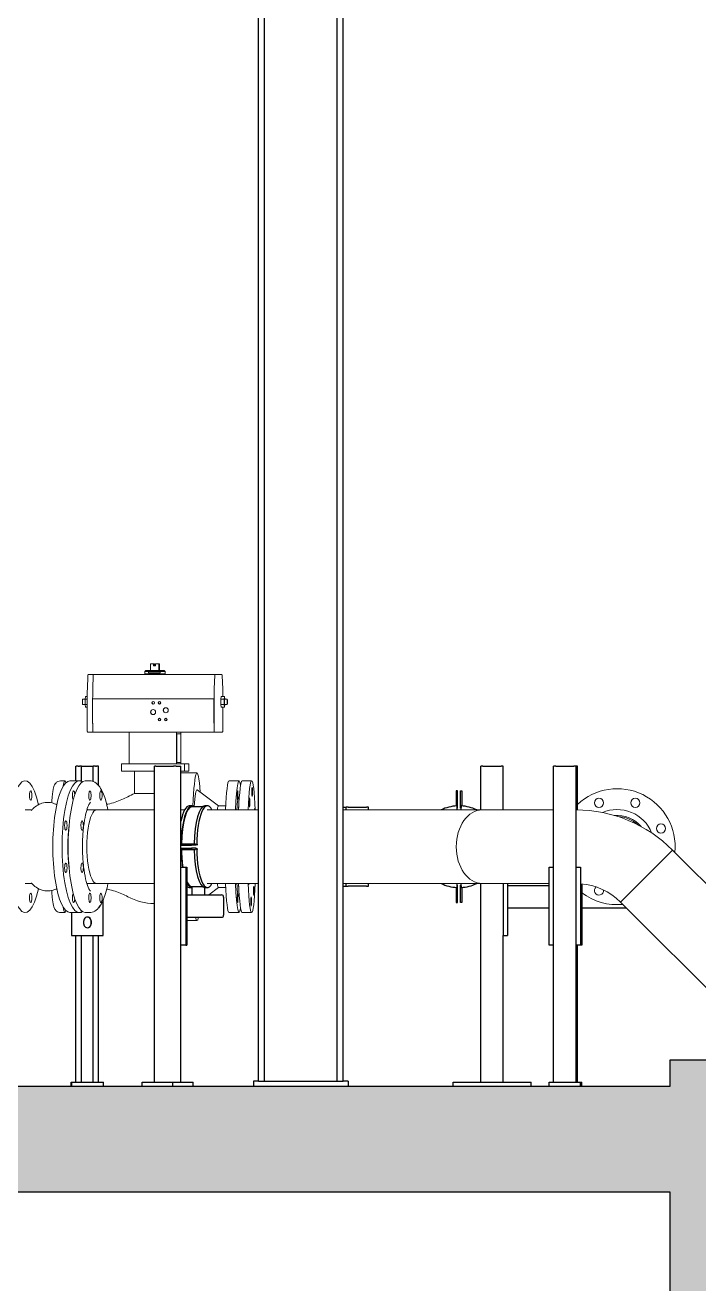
# Model space of a CAD drawing. Header units: millimetres. Extents: x 0 to 157650, y 0 to 89100.
# Drawn here: x 106062 to 109895, y 8007 to 15171 of the extents above; entities that cross this region are included whole.
import ezdxf

# ---------------------------------------------------------------- set-up
doc = ezdxf.new("R2010")
doc.units = ezdxf.units.MM
doc.header["$LTSCALE"] = 150
doc.layers.add('Hatch', color=7, linetype='Continuous', lineweight=18)
doc.layers.add('Visible', color=7, linetype='Continuous', lineweight=25)
doc.layers.add('P_Biomass (BM)', color=150, linetype='Continuous', lineweight=18, true_color=0x007fff)

msp = doc.modelspace()

# ---------------------------------------------------------------- hatches: boundary and pattern name
at = {"layer": 'Hatch'}
h = msp.add_hatch(dxfattribs=at)
h.set_pattern_fill('AR-CONC', color=256, scale=80.749152, angle=45, style=0)
h.set_pattern_definition([(95, (0, 0), (445.3736, 373.7128), [60.562, -666.1805]), (40, (0, 0), (-508.7133, 350.264), [48.4495, -532.9444]), (145.45144, (37.1, 31.14), (-63.3398, 723.977), [51.4697, -566.1663]), (91.1842, (-114.2, 114.2), (703.885, 514.8677), [90.843, -999.271]), (141.6356, (-55.5, 157.1), (-22.529, 1089.881), [77.2045, -849.25]), (36.1842, (-114.2, 114.2), (-22.529, 1089.881), [72.674, -799.4166]), (66, (-28.55, 142.75), (570.712, 110.9352), [60.562, -666.1805]), (11, (-28.55, 142.75), (-275.1193, 552.977), [48.4495, -532.9444]), (116.45144, (19, 152), (295.5927, 663.9122), [51.4697, -566.1663]), (82.5, (0, 0), (-183.13357, 197.0197), [0, -526.4845, 0, -541.0193, 0, -534.9631]), (52.5, (0, 0), (-74.9941, 375.41044), [0, -308.4618, 0, -514.3721, 0, -203.8916]), (12.5, (-127.33, -127.33), (317.68184, 291.92495), [0, -201.8729, 0, -629.8434, 0, -835.7537]), (2.5, (-184.43, -184.43), (275.831, 390.1474), [0, -262.4347, 0, -418.2806, 0, -593.5063])])
h.paths.add_polyline_path([(115730.4, 9130), (115730.4, 9280), (115430.4, 9280), (115430.4, 5830), (110030.4, 5830), (110030.4, 9280), (109730.4, 9280), (109730.4, 9130), (100487.7, 9130), (100487.7, 8830), (100487.7, 8530), (109730.4, 8530), (109730.4, 5530), (115730.4, 5530), (115730.4, 8530), (124973, 8530), (124973, 8830), (124973, 9130)])

# ---------------------------------------------------------------- linework, layer by layer
at = {"layer": 'P_Biomass (BM)'}
for p, q in [((106792.1, 11536), (106774.7, 11536)), ((106774.7, 11536), (106774.7, 11498.5)), ((106792.1, 11536), (106794.1, 11536)), ((106792.1, 11524), (106792.1, 11536)), ((106794.1, 11524), (106794.1, 11536)), ((106794.1, 11536), (106795, 11536)), ((106795, 11536), (106795, 11524)), ((106795, 11536), (106797, 11536)), ((106797, 11536), (106797, 11524)), ((106804.1, 11536), (106804.1, 11524)), ((106822.6, 11536), (106804.1, 11536)), ((106822.6, 11498.5), (106822.6, 11536)), ((106822.6, 11536), (106826.4, 11536)), ((106826.4, 11536), (106826.4, 11498.5)), ((106415.5, 11391.5), (106418.1, 11468.6)), ((106450, 11476), (106424.3, 11476)), ((106446.9, 11394), (106449.5, 11471.1)), ((106446.9, 11394), (106449.5, 11471.1)), ((107140.9, 11476), (106450, 11476)), ((106748.8, 11498.5), (106742.8, 11492.5)), ((106742.8, 11479), (106742.8, 11492.5)), ((106764.2, 11492.5), (106742.8, 11492.5)), ((106858.3, 11479), (106742.8, 11479)), ((106748.8, 11498.5), (106769.9, 11498.5)), ((106764.2, 11492.5), (106769.5, 11492.5)), ((106764.2, 11485), (106764.2, 11492.5)), ((106769.5, 11485), (106764.2, 11485)), ((106775.1, 11492.5), (106769.5, 11492.5)), ((106775.1, 11485), (106769.5, 11485)), ((106775.5, 11498.5), (106769.9, 11498.5)), ((106775.1, 11492.5), (106812.9, 11492.5)), ((106812.9, 11485), (106775.1, 11485)), ((106813.3, 11498.5), (106775.5, 11498.5)), ((106792.1, 11524), (106804.1, 11524)), ((106819.2, 11492.5), (106812.9, 11492.5)), ((106819.2, 11485), (106812.9, 11485)), ((106825.4, 11498.5), (106813.3, 11498.5)), ((106819.2, 11492.5), (106830.6, 11492.5)), ((106830.6, 11485), (106819.2, 11485)), ((106825.4, 11498.5), (106852.3, 11498.5)), ((106858.3, 11492.5), (106830.6, 11492.5)), ((106830.6, 11492.5), (106830.6, 11485)), ((106852.3, 11498.5), (106858.3, 11492.5)), ((106858.3, 11479), (106858.3, 11492.5)), ((107140.4, 11471.1), (107137.7, 11394)), ((107140.4, 11471.1), (107137.7, 11394)), ((107140.9, 11476), (107166.6, 11476)), ((107176.8, 11476), (107166.6, 11476)), ((107185.6, 11391.5), (107183, 11468.6)), ((106388.9, 11334.4), (106403.1, 11334.4)), ((106404.8, 11349.6), (106403.1, 11334.5)), ((106414.2, 11334.5), (106403.1, 11334.5)), ((106403.1, 11334.5), (106403.1, 11304.3)), ((106414.4, 11349.6), (106404.8, 11349.6)), ((106444.2, 11329.5), (106444.2, 11205.5)), ((106445.6, 11336.9), (106444.5, 11335.5)), ((106445.6, 11336.9), (107136.5, 11336.9)), ((107135.1, 11329.5), (107135.1, 11205.5)), ((107136.5, 11336.9), (107135.4, 11335.5)), ((107176, 11334.5), (107177.7, 11349.6)), ((107176, 11304.3), (107176, 11334.5)), ((107176, 11334.5), (107194.5, 11334.5)), ((107177.7, 11349.6), (107196.3, 11349.6)), ((107196.3, 11349.6), (107194.5, 11334.5)), ((107194.5, 11334.5), (107194.5, 11304.3)), ((107198, 11334.5), (107196.3, 11349.6)), ((107196.3, 11334.4), (107212.1, 11334.4)), ((107198, 11334.4), (107198, 11334.5)), ((106388.9, 11304.4), (106403.1, 11304.4)), ((106414, 11304.3), (106403.1, 11304.3)), ((106403.1, 11304.3), (106404.8, 11289.3)), ((106414.1, 11289.3), (106404.8, 11289.3)), ((106414.9, 11154.7), (106414.1, 11284.1)), ((107136.3, 11283.6), (107137.1, 11154.2)), ((107177.7, 11289.3), (107176, 11304.3)), ((107176, 11304.3), (107194.5, 11304.3)), ((107177.7, 11289.3), (107196.3, 11289.3)), ((107186.2, 11154.7), (107187, 11284.1)), ((107194.5, 11304.3), (107196.3, 11289.3)), ((107196.3, 11304.4), (107212.1, 11304.4)), ((107196.3, 11289.3), (107198, 11304.3)), ((107198, 11304.3), (107198, 11304.4)), ((106444.5, 11199.5), (106445.6, 11198.1)), ((106446.2, 11154.2), (106446, 11192.7)), ((106446.2, 11154.2), (106446, 11192.7)), ((107135.4, 11199.5), (107136.5, 11198.1)), ((107136.9, 11192.7), (107137.1, 11154.2)), ((106446.8, 11146), (106421.1, 11146)), ((106446.8, 11146), (106653.9, 11146)), ((106653.9, 11146), (106653.9, 10966)), ((106923.3, 11146), (106653.9, 11146)), ((106927, 11146), (106923.3, 11146)), ((106923.3, 11146), (106923.3, 10966)), ((106923.9, 10975), (106923.9, 11137)), ((106923.9, 11137), (106946.6, 11137)), ((106927, 11146), (107137.7, 11146)), ((106946.6, 11137), (106946.6, 10975)), ((106947.2, 11146), (106947.2, 10966)), ((107137.7, 11146), (107163.4, 11146)), ((107163.4, 11146), (107180, 11146)), ((106968.2, 10966), (106609, 10966)), ((106609, 10966), (106609, 10925.5)), ((106923.3, 10966), (106653.9, 10966)), ((106946.6, 10975), (106923.9, 10975)), ((106968.2, 10966), (106992.1, 10966)), ((106968.2, 10925.5), (106968.2, 10966)), ((106992.1, 10966), (106992.1, 10925.5)), ((106609, 10925.5), (106797.2, 10925.5)), ((106683.5, 10925.5), (106683.5, 10797.2)), ((106948.1, 10925.5), (106968.2, 10925.5)), ((107039.3, 10915), (106948.1, 10915)), ((106968.2, 10925.5), (106992.1, 10925.5)), ((106287.9, 10870), (106264, 10870)), ((106316.6, 10870), (106368.8, 10870)), ((106380.7, 10870), (106368.8, 10870)), ((106403.5, 10870), (106426.7, 10870)), ((107162.4, 10727.5), (107040.3, 10818.6)), ((107278.7, 10870), (107221.9, 10870)), ((107296.7, 10870), (107350.6, 10870)), ((106683.5, 10797.2), (106792.8, 10797.2)), ((107280.5, 10778.4), (107279.5, 10779)), ((106100, 10704.6), (106061.7, 10704.6)), ((106412.9, 10704.6), (106467.3, 10704.6)), ((106797.2, 10704.6), (106412.9, 10704.6)), ((106969.1, 10704.6), (106948.1, 10704.6)), ((107390.4, 10704.6), (107098.1, 10704.6)), ((107202.4, 10727.5), (107162, 10727.5)), ((108663, 10704.6), (107870.4, 10704.6)), ((109067.1, 10704.6), (108663, 10704.6)), ((109067.1, 10704.6), (109067.1, 10378.8)), ((109067.1, 10704.6), (109067.1, 10378.8)), ((109069.1, 10704.6), (109067.1, 10704.6)), ((109745.9, 10475.8), (109449.6, 10179.5)), ((109745.9, 10475.8), (109449.6, 10179.5)), ((110458.9, 9762.8), (109745.9, 10475.8)), ((106100, 10285.5), (106061.7, 10285.5)), ((106412.9, 10285.5), (106467.3, 10285.5)), ((106797.2, 10285.5), (106412.9, 10285.5)), ((107390.4, 10285.5), (107098.1, 10285.5)), ((107162.4, 10262.5), (107106.1, 10220.5)), ((107202.4, 10262.5), (107162, 10262.5)), ((108663, 10285.5), (107870.4, 10285.5)), ((108663, 10285.5), (109042.9, 10285.5)), ((107280.5, 10211.6), (107279.5, 10211)), ((110458.9, 9170.1), (109449.6, 10179.5)), ((106287.9, 10120), (106264, 10120)), ((106316.6, 10120), (106368.8, 10120)), ((106380.7, 10120), (106368.8, 10120)), ((106403.5, 10120), (106426.7, 10120)), ((107278.7, 10120), (107221.9, 10120)), ((107296.7, 10120), (107350.6, 10120)), ((107039.3, 10075), (106982.3, 10075))]:
    msp.add_line(p, q, dxfattribs=at)
for centre in [(109327, 10744.5), (109533.7, 10744.5), (109679.8, 10598.3)]:
    msp.add_circle(centre, 26.2, dxfattribs=at)
for centre, radius, start, end in [((109430.4, 10495), 330, 354.41998, 133.27686), ((106800.5, 10495), 324, 111.16845, 118.53273), ((109193.6, 9923.5), 781.1, 45, 89.77993), ((109430.4, 10495), 211.5, 21.7718, 113.2282), ((109430.4, 10495), 178.5, 39.8002, 95.1998), ((109430.4, 10495), 171.5, 46.47658, 88.52342), ((109430.4, 10495), 171.4, 46.47658, 88.52342), ((109430.4, 10495), 171.4, 46.47658, 88.52342), ((109193.6, 9923.5), 362, 45, 85.36474), ((109327, 10245.6), 26.2, 128.73838, 6.26162), ((106800.5, 10495), 324, 241.46727, 269.41205), ((109430.4, 10495), 330, 232.70068, 275.58002)]:
    msp.add_arc(centre, radius, start, end, dxfattribs=at)
for centre, major_axis, ratio, start_param, end_param in [((106450, 11467), (0, 9), 0.066142, 0, 1.095421), ((106450, 11467), (0, 9), 0.066142, 0, 1.095421), ((107140.9, 11467), (0, 9), 0.066142, 0, 1.095421), ((107140.9, 11467), (0, 9), 0.066142, 0, 1.095421), ((106458.7, 11302), (0, 201), 0.066142, 1.095421, 1.396578), ((106458.7, 11302), (0, 201), 0.066142, 1.095421, 1.396578), ((107149.6, 11302), (0, -201), 0.066142, 4.237013, 4.804108), ((107149.6, 11302), (0, -201), 0.066142, 4.237013, 4.538171), ((106388.9, 11319.4), (0, 15), 0.066142, 0, 3.141593), ((106444.6, 11329.5), (0, 6), 0.066142, 0.087266, 1.570796), ((106791.2, 11314.3), (0, -7.5), 0.99781, 3.247853, 6.176925), ((106827.1, 11314.3), (0, -7.5), 0.99781, 3.247853, 6.176925), ((107135.5, 11329.5), (0, 6), 0.066142, 0.087266, 1.570796), ((107196.3, 11319.4), (0, -15), 0.066142, 3.141593, 6.283185), ((106791.2, 11261.2), (0, -14.6), 0.99781, 3.196133, 6.228645), ((106863.1, 11271.4), (0, -14.6), 0.99781, 3.196133, 6.228645), ((106444.6, 11205.5), (0, -6), 0.066142, 4.712389, 6.195919), ((106445.6, 11192.1), (0, 6), 0.066142, 4.804108, 6.195919), ((106827.1, 11218.3), (0, -7.5), 0.99781, 3.247853, 6.176925), ((106863.1, 11218.3), (0, -7.5), 0.99781, 3.247853, 6.176925), ((107135.5, 11205.5), (0, -6), 0.066142, 4.712389, 6.195919), ((107136.5, 11192.1), (0, 6), 0.066142, 4.804108, 6.195919), ((106446.8, 11155), (0, -9), 0.066142, 4.804108, 6.283185), ((106446.8, 11155), (0, -9), 0.066142, 4.804108, 6.283185), ((107137.7, 11155), (0, -9), 0.066142, 4.804108, 6.283185), ((107137.7, 11155), (0, -9), 0.066142, 4.804108, 6.283185), ((106061.7, 10495), (0, 375), 0.259829, 5.403772, 10.304192), ((106368.8, 10495), (0, 375), 0.259829, 6.103834, 9.60413), ((107039.3, 10495), (0, 420), 0.066142, 5.544141, 7.27102), ((107278.7, 10495), (0, 375), 0.066142, 5.91271, 7.261044), ((106316.6, 10495), (0, 375), 0.259829, 0, 3.141593), ((106287.9, 10495), (0, 375), 0.066142, 6.046145, 6.68948), ((106403.5, 10495), (0, 375), 0.259829, 0, 3.141593), ((106380.7, 10495), (0, 375), 0.066142, 6.117964, 6.381067), ((107039.3, 10495), (0, 324), 0.066142, 6.233854, 7.07988), ((107221.9, 10495), (0, 375), 0.066142, 0, 0.977858), ((107296.7, 10495), (0, 375), 0.066142, 0, 0.977858), ((107350.6, 10495), (0, 375), 0.066142, 5.305327, 7.261044), ((106337.4, 10786), (0, -27), 0.259829, 1.817204, 5.902453), ((106430.1, 10786), (0, 26.2), 0.259829, 0.826323, 6.24226), ((106492.8, 10786), (0, -26.2), 0.259829, 3.182518, 8.598455), ((107278.7, 10495), (0, 284.2), 0.066142, 6.244905, 7.024853), ((106467.3, 10495), (0, 209.6), 0.259829, 0, 3.141593), ((106403.5, 10495), (0, 217.5), 0.259829, 6.011978, 6.094116), ((107162, 10495), (0, 232.5), 0.066142, 0, 0.448058), ((107287.7, 10495), (0, 279), 0.066142, 0.625368, 0.721107), ((107367.2, 10684.5), (0, 27), 0.066142, 5.549974, 7.016397), ((108663, 10495), (0, -209.6), 0.707107, 3.141593, 6.283185), ((108663, 10495), (0, -209.6), 0.707107, 3.141593, 6.283185), ((106377.5, 10495), (0, -282), 0.259829, 4.265291, 5.159487), ((106385.9, 10615.6), (0, 26.2), 0.259829, 1.611721, 7.027658), ((106368.8, 10495), (0, -249), 0.259829, 4.537835, 4.886943), ((106385.9, 10374.5), (0, 26.2), 0.259829, 2.39712, 7.813057), ((106403.5, 10495), (0, -217.5), 0.259829, 0.18907, 0.271207), ((107162, 10495), (0, -232.5), 0.066142, 5.835128, 6.283185), ((107221.9, 10495), (0, -375), 0.066142, 5.305327, 6.283185), ((107278.7, 10495), (0, -375), 0.066142, 5.305327, 6.653661), ((107278.7, 10495), (0, -284.2), 0.066142, 5.541517, 6.321466), ((107287.7, 10495), (0, 279), 0.066142, 2.420486, 2.516225), ((107296.7, 10495), (0, -375), 0.066142, 5.305327, 6.283185), ((107350.6, 10495), (0, -375), 0.066142, 5.305327, 7.261044), ((107333.9, 10305.5), (0, -27), 0.066142, 5.549974, 7.016397), ((106337.4, 10204), (0, -27), 0.259829, 3.522325, 7.607574), ((106430.1, 10204), (0, 26.2), 0.259829, 3.182518, 8.598455), ((106492.8, 10204), (0, -26.2), 0.259829, 0.826323, 6.24226), ((106287.9, 10495), (0, -375), 0.066142, 5.87689, 6.520225), ((106380.7, 10495), (0, -375), 0.066142, 6.185303, 6.448407), ((107039.3, 10495), (0, -420), 0.066142, 5.989359, 6.577011)]:
    msp.add_ellipse(centre, major_axis=major_axis, ratio=ratio, start_param=start_param, end_param=end_param, dxfattribs=at)
for centre, major_axis, ratio in [((106789.6, 11314.3), (0, 7.5), 0.99781), ((106825.5, 11314.3), (0, 7.5), 0.99781), ((107212.1, 11319.4), (0, 15), 0.066142), ((106789.6, 11261.2), (0, 14.6), 0.99781), ((106861.5, 11271.4), (0, 14.6), 0.99781), ((106825.5, 11218.3), (0, 7.5), 0.99781), ((106861.5, 11218.3), (0, 7.5), 0.99781), ((107353.5, 10806.9), (0, -27), 0.066142), ((106093, 10786), (0, -27), 0.259829), ((107270.8, 10786), (0, -27), 0.066142), ((107338.1, 10746.7), (0, -27), 0.066142), ((106293.2, 10615.6), (0, 27), 0.259829), ((106293.2, 10374.5), (0, 27), 0.259829), ((107363.1, 10243.4), (0, 27), 0.066142), ((106093, 10204), (0, 27), 0.259829), ((107270.8, 10204), (0, 27), 0.066142), ((107347.7, 10183.1), (0, 27), 0.066142)]:
    msp.add_ellipse(centre, major_axis=major_axis, ratio=ratio, dxfattribs=at)
for points, knots in [([(106418.1, 11468.6), (106418.1, 11468.8), (106418.1, 11469), (106418.1, 11469.5), (106418.1, 11469.7), (106418.2, 11470.1), (106418.2, 11470.3), (106418.3, 11470.8), (106418.3, 11471.1), (106418.6, 11472), (106418.6, 11472.4), (106419.6, 11473.8), (106419.8, 11474.1), (106420.4, 11474.6), (106420.7, 11474.9), (106421.6, 11475.4), (106422.3, 11475.8), (106423.5, 11476), (106423.9, 11476), (106424.3, 11476)], [3.616968, 3.616968, 3.616968, 3.616968, 3.836052, 3.836052, 4.055137, 4.055137, 4.274221, 4.274221, 4.493305, 4.493305, 4.621917, 4.621917, 4.651416, 4.651416, 4.670862, 4.670862, 4.700313, 4.700313, 4.712389, 4.712389, 4.712389, 4.712389]), ([(107183, 11468.6), (107183, 11468.8), (107183, 11469), (107183, 11469.5), (107182.9, 11469.7), (107182.9, 11470.1), (107182.9, 11470.3), (107182.8, 11470.8), (107182.8, 11471.1), (107182.5, 11472), (107182.5, 11472.4), (107181.5, 11473.8), (107181.3, 11474.1), (107180.7, 11474.6), (107180.4, 11474.9), (107179.5, 11475.4), (107178.8, 11475.8), (107177.6, 11476), (107177.2, 11476), (107176.8, 11476)], [0.475376, 0.475376, 0.475376, 0.475376, 0.69446, 0.69446, 0.913544, 0.913544, 1.132628, 1.132628, 1.351712, 1.351712, 1.480324, 1.480324, 1.509824, 1.509824, 1.529269, 1.529269, 1.558721, 1.558721, 1.570796, 1.570796, 1.570796, 1.570796]), ([(106414.1, 11284.1), (106414, 11291.5), (106414, 11298.9), (106414, 11313.6), (106414.1, 11321), (106414.2, 11335.7), (106414.3, 11342.9), (106414.5, 11357.2), (106414.7, 11364.3), (106415, 11378.1), (106415.2, 11384.9), (106415.5, 11391.5)], [3.0498737, 3.0498737, 3.0498737, 3.0498737, 3.1632926, 3.1632926, 3.2767115, 3.2767115, 3.3901304, 3.3901304, 3.5035493, 3.5035493, 3.6169682, 3.6169682, 3.6169682, 3.6169682]), ([(107186.7, 11349.6), (107186.7, 11349.7), (107186.7, 11349.9), (107186.5, 11357.2), (107186.4, 11364.3), (107186, 11378.1), (107185.8, 11384.9), (107185.6, 11391.5)], [6.5289237, 6.5289237, 6.5289237, 6.5289237, 6.5317231, 6.5317231, 6.645142, 6.645142, 6.7585609, 6.7585609, 6.7585609, 6.7585609]), ([(106421.1, 11146), (106420.4, 11146), (106419.8, 11146.1), (106418.6, 11146.5), (106418.1, 11146.8), (106417.2, 11147.4), (106416.8, 11147.8), (106416.1, 11148.5), (106415.9, 11148.9), (106415.5, 11149.7), (106415.4, 11150), (106415.2, 11150.6), (106415.1, 11150.9), (106415.1, 11151.4), (106415, 11151.6), (106415, 11152.1), (106415, 11152.3), (106414.9, 11152.9), (106414.9, 11153.2), (106414.9, 11153.8), (106414.9, 11154.2), (106414.9, 11154.6), (106414.9, 11154.6), (106414.9, 11154.7)], [1.570796, 1.570796, 1.570796, 1.570796, 1.591973, 1.591973, 1.615308, 1.615308, 1.645985, 1.645985, 1.693818, 1.693818, 1.778628, 1.778628, 1.903841, 1.903841, 2.103959, 2.103959, 2.399775, 2.399775, 2.69559, 2.69559, 2.991406, 2.991406, 3.049874, 3.049874, 3.049874, 3.049874]), ([(107180, 11146), (107180.7, 11146), (107181.3, 11146.1), (107182.5, 11146.5), (107183, 11146.8), (107183.9, 11147.4), (107184.3, 11147.8), (107185, 11148.5), (107185.2, 11148.9), (107185.6, 11149.7), (107185.7, 11150), (107185.9, 11150.6), (107185.9, 11150.9), (107186, 11151.4), (107186.1, 11151.6), (107186.1, 11152.1), (107186.1, 11152.3), (107186.2, 11152.9), (107186.2, 11153.2), (107186.2, 11153.8), (107186.2, 11154.2), (107186.2, 11154.6), (107186.2, 11154.6), (107186.2, 11154.7)], [4.712389, 4.712389, 4.712389, 4.712389, 4.733566, 4.733566, 4.756901, 4.756901, 4.787577, 4.787577, 4.83541, 4.83541, 4.92022, 4.92022, 5.045433, 5.045433, 5.245552, 5.245552, 5.541367, 5.541367, 5.837183, 5.837183, 6.132998, 6.132998, 6.191466, 6.191466, 6.191466, 6.191466]), ([(106212.7, 10744.5), (106213.6, 10756.9), (106214.5, 10768.2), (106217.7, 10801.1), (106219.9, 10818), (106224.6, 10836.8), (106225.8, 10841.4), (106230.4, 10850.2), (106232.1, 10853.3), (106238, 10860), (106241.9, 10863.6), (106252.3, 10868.4), (106257.4, 10869.8), (106263.1, 10870), (106263.5, 10870), (106264, 10870)], [3.172406, 3.172406, 3.172406, 3.172406, 3.3283394, 3.3283394, 3.6697027, 3.6697027, 3.7983468, 3.7983468, 3.8525282, 3.8525282, 3.8964651, 3.8964651, 3.9247611, 3.9247611, 3.9269908, 3.9269908, 3.9269908, 3.9269908]), ([(106532.7, 10704.6), (106529.3, 10722), (106525.4, 10738.5), (106513, 10782.8), (106503.5, 10807.2), (106484.2, 10838.1), (106476.4, 10847.9), (106455.6, 10863.9), (106441.7, 10870), (106426.7, 10870)], [5.3533105, 5.3533105, 5.3533105, 5.3533105, 5.5369443, 5.5369443, 5.8887677, 5.8887677, 6.0850342, 6.0850342, 6.2831853, 6.2831853, 6.2831853, 6.2831853]), ([(106241.6, 10734.1), (106233.6, 10738.2), (106224.4, 10741.8), (106202, 10747), (106188.3, 10747.8), (106162.8, 10744.6), (106151.1, 10740.9), (106129.5, 10730.8), (106120.3, 10724.2), (106107.7, 10713.2), (106103.4, 10708.6), (106099.7, 10704.2)], [4.5779427, 4.5779427, 4.5779427, 4.5779427, 4.6527848, 4.6527848, 4.7445379, 4.7445379, 4.8334087, 4.8334087, 4.9375038, 4.9375038, 5.0104098, 5.0104098, 5.0104098, 5.0104098]), ([(106434, 10748.9), (106434, 10748.9), (106432, 10747.2), (106426.5, 10738.9), (106422.6, 10731.5), (106414.1, 10709.8), (106409.6, 10694.5), (106401, 10657.1), (106397.2, 10634.4), (106391.3, 10584.2), (106389.3, 10556.6), (106387.5, 10499.8), (106387.8, 10470.7), (106390.6, 10414.3), (106393.1, 10387), (106400.1, 10337.7), (106404.5, 10315.6), (106414.2, 10279.7), (106419.5, 10265.4), (106428.5, 10247.4), (106432.4, 10242.6), (106433.9, 10241.2), (106434, 10241.1), (106434, 10241.1)], [6.476128, 6.476128, 6.476128, 6.476128, 6.65342, 6.65342, 6.870171, 6.870171, 7.13465, 7.13465, 7.428122, 7.428122, 7.733954, 7.733954, 8.043922, 8.043922, 8.353413, 8.353413, 8.657223, 8.657223, 8.944142, 8.944142, 9.18807, 9.18807, 9.231835, 9.231835, 9.231835, 9.231835]), ([(106425.1, 10803.8), (106425.1, 10803.9), (106425.2, 10803.9), (106425.7, 10806.1), (106426.2, 10807.9), (106427.5, 10810.5), (106428.2, 10811.4), (106429.4, 10812.2), (106429.9, 10812.3), (106430.4, 10812.3)], [-2.3553859, -2.3553859, -2.3553859, -2.3553859, -2.3490312, -2.3490312, -2.0439715, -2.0439715, -1.7543596, -1.7543596, -1.56067, -1.56067, -1.56067, -1.56067]), ([(106492.5, 10812.3), (106492.5, 10812.3), (106492.5, 10812.3), (106493.3, 10812.4), (106494, 10812), (106495.4, 10810.3), (106496.1, 10809.1), (106497.1, 10806.4), (106497.5, 10805.2), (106497.8, 10803.8)], [-2.3553852, -2.3553852, -2.3553852, -2.3553852, -2.3488819, -2.3488819, -2.0438878, -2.0438878, -1.7543331, -1.7543331, -1.56067, -1.56067, -1.56067, -1.56067]), ([(106645.8, 10779.7), (106635.2, 10773.9), (106624, 10768.4), (106600, 10757.9), (106587.2, 10753.1), (106560.5, 10744.3), (106546.4, 10740.5), (106529.9, 10736.9), (106527.8, 10736.5), (106525.8, 10736)], [4.67644309, 4.67644309, 4.67644309, 4.67644309, 4.68363227, 4.68363227, 4.69082145, 4.69082145, 4.69801062, 4.69801062, 4.69901663, 4.69901663, 4.69901663, 4.69901663]), ([(106096.7, 10701.9), (106097, 10702.1), (106097.3, 10702.3), (106098.5, 10703.1), (106099.1, 10703.7), (106099.6, 10704.1), (106099.7, 10704.2), (106099.7, 10704.3)], [4.8726464, 4.8726464, 4.8726464, 4.8726464, 4.8912015, 4.8912015, 4.9508057, 4.9508057, 4.9841992, 4.9841992, 4.9841992, 4.9841992]), ([(106379, 10614.5), (106379, 10614.6), (106379, 10614.6), (106379, 10617.6), (106379.1, 10620.5), (106379.5, 10625.9), (106379.8, 10628.4), (106380.5, 10632.2), (106380.9, 10633.6), (106381.2, 10634.9)], [-2.3553852, -2.3553852, -2.3553852, -2.3553852, -2.3488819, -2.3488819, -2.0438878, -2.0438878, -1.7543331, -1.7543331, -1.56067, -1.56067, -1.56067, -1.56067]), ([(106381.2, 10355.2), (106381, 10355.9), (106380.8, 10356.7), (106380, 10360.1), (106379.6, 10363.1), (106379.1, 10369.3), (106379, 10372.4), (106379, 10375.5)], [-3.6196991, -3.6196991, -3.6196991, -3.6196991, -3.4825914, -3.4825914, -3.0417403, -3.0417403, -2.6426685, -2.6426685, -2.6426685, -2.6426685]), ([(106099.7, 10285.8), (106099.7, 10285.8), (106099.6, 10285.9), (106099.1, 10286.4), (106098.5, 10286.9), (106097.3, 10287.7), (106097, 10287.9), (106096.7, 10288.2)], [1.2989861, 1.2989861, 1.2989861, 1.2989861, 1.3323796, 1.3323796, 1.3919838, 1.3919838, 1.4105389, 1.4105389, 1.4105389, 1.4105389]), ([(106099.7, 10285.8), (106105.8, 10278.6), (106113.4, 10271), (106134.3, 10256.4), (106147.9, 10249.6), (106176.3, 10243), (106190, 10242.3), (106215.5, 10245.4), (106227.2, 10249.1), (106238.7, 10254.5), (106240.1, 10255.2), (106241.6, 10255.9)], [1.2727755, 1.2727755, 1.2727755, 1.2727755, 1.3919838, 1.3919838, 1.5111922, 1.5111922, 1.6029452, 1.6029452, 1.691816, 1.691816, 1.7052427, 1.7052427, 1.7052427, 1.7052427]), ([(106264, 10120), (106259.3, 10120), (106254.7, 10120.9), (106246.6, 10124), (106243.2, 10126.1), (106237.3, 10130.7), (106235.2, 10133.1), (106231, 10138.6), (106229.6, 10141.3), (106225.6, 10149.6), (106224.4, 10154.2), (106220, 10172), (106217.9, 10187.5), (106214.7, 10219), (106213.7, 10231.7), (106212.7, 10245.5)], [0.7853982, 0.7853982, 0.7853982, 0.7853982, 0.8100475, 0.8100475, 0.8371656, 0.8371656, 0.8711202, 0.8711202, 0.922621, 0.922621, 1.0505591, 1.0505591, 1.3647184, 1.3647184, 1.539983, 1.539983, 1.539983, 1.539983]), ([(106426.7, 10120), (106437.7, 10120), (106448.5, 10123.3), (106469, 10135), (106477.8, 10144.1), (106499.6, 10174), (106510, 10198.7), (106524.1, 10246.1), (106528.7, 10265.1), (106532.7, 10285.5)], [3.1415927, 3.1415927, 3.1415927, 3.1415927, 3.287663, 3.287663, 3.4832005, 3.4832005, 3.8569851, 3.8569851, 4.0714675, 4.0714675, 4.0714675, 4.0714675]), ([(106525.8, 10254), (106527.8, 10253.6), (106529.9, 10253.1), (106546.4, 10249.5), (106560.5, 10245.7), (106587.2, 10237), (106600, 10232.1), (106624, 10221.7), (106635.2, 10216.1), (106645.8, 10210.4)], [1.58416868, 1.58416868, 1.58416868, 1.58416868, 1.58517468, 1.58517468, 1.59236386, 1.59236386, 1.59955304, 1.59955304, 1.60674222, 1.60674222, 1.60674222, 1.60674222]), ([(106430.4, 10177.8), (106430.4, 10177.8), (106430.4, 10177.8), (106429.6, 10177.7), (106428.8, 10178), (106427.4, 10179.7), (106426.7, 10181), (106425.8, 10183.6), (106425.5, 10184.9), (106425.1, 10186.2)], [-2.3553852, -2.3553852, -2.3553852, -2.3553852, -2.3488819, -2.3488819, -2.0438878, -2.0438878, -1.7543331, -1.7543331, -1.56067, -1.56067, -1.56067, -1.56067]), ([(106497.8, 10186.2), (106497.8, 10186.2), (106497.8, 10186.1), (106497.3, 10183.9), (106496.6, 10182.2), (106495.3, 10179.5), (106494.6, 10178.6), (106493.5, 10177.8), (106493, 10177.7), (106492.5, 10177.8)], [-2.3553859, -2.3553859, -2.3553859, -2.3553859, -2.3490312, -2.3490312, -2.0439715, -2.0439715, -1.7543596, -1.7543596, -1.56067, -1.56067, -1.56067, -1.56067])]:
    msp.add_open_spline(points, degree=3, knots=knots, dxfattribs=at)
for points in [[(106769.9, 11498.5), (106768, 11496.5), (106766.1, 11494.5), (106764.2, 11492.5)], [(106825.4, 11498.5), (106827.2, 11496.5), (106828.9, 11494.5), (106830.6, 11492.5)], [(107187, 11284.1), (107187, 11285.8), (107187, 11287.6), (107187, 11289.3)], [(106797.2, 10797.2), (106795.7, 10797.2), (106794.3, 10797.2), (106792.8, 10797.2)]]:
    msp.add_open_spline(points, degree=3, dxfattribs=at)
at = {"layer": 'Visible'}
for p, q in [((107390.4, 9160), (107390.4, 18394)), ((107423.4, 9160), (107423.4, 18394)), ((107837.4, 9160), (107837.4, 18394)), ((107870.4, 9160), (107870.4, 18394)), ((106350.7, 10954), (106350.7, 10954)), ((106350.7, 10954), (106351.7, 10954)), ((106350.7, 10870), (106350.7, 10954)), ((106363.8, 10954), (106351.7, 10954)), ((106363.8, 10954), (106370.1, 10954)), ((106382, 10954), (106370.1, 10954)), ((106382, 10954), (106448.8, 10954)), ((106382, 10869.5), (106382, 10954)), ((106448.8, 10954), (106448.9, 10954)), ((106448.8, 10865.8), (106448.8, 10954)), ((106461, 10954), (106448.9, 10954)), ((106461, 10954), (106467.3, 10954)), ((106479.2, 10954), (106467.3, 10954)), ((106479.2, 10843.3), (106479.2, 10954)), ((106806.1, 10954), (106797.2, 10954)), ((106797.2, 9154), (106797.2, 10954)), ((106806.1, 10954), (106906, 10954)), ((106920.8, 10954), (106906, 10954)), ((106920.8, 10954), (106947.6, 10954)), ((106948.1, 10954), (106947.6, 10954)), ((106948.1, 9154), (106948.1, 10954)), ((108666.9, 10954), (108654.9, 10954)), ((108654.9, 10704.6), (108654.9, 10954)), ((108666.9, 10954), (108770.4, 10954)), ((108782.4, 10954), (108770.4, 10954)), ((108782.4, 10704.6), (108782.4, 10954)), ((109081.1, 10954), (109069.1, 10954)), ((109069.1, 9154), (109069.1, 10954)), ((109081.1, 10954), (109184.6, 10954)), ((109196.6, 10954), (109184.6, 10954)), ((109196.6, 9154), (109196.6, 10954)), ((109204.1, 10954), (109196.6, 10954)), ((109204.1, 10704.5), (109204.1, 10954)), ((108521.4, 10813), (108513.9, 10813)), ((108513.9, 10813), (108513.9, 10726.9)), ((108521.4, 10713.8), (108521.4, 10813)), ((108539.4, 10813), (108546.9, 10813)), ((108539.4, 10713.8), (108539.4, 10813)), ((108546.9, 10813), (108546.9, 10726.9)), ((107009.7, 10727.5), (106995.2, 10727.5)), ((107070, 10721.5), (107009.7, 10721.5)), ((107098.1, 10727.5), (107083.6, 10727.5)), ((107870.4, 10720), (107888.4, 10720)), ((107900.4, 10720), (107888.4, 10720)), ((107888.4, 10704.6), (107888.4, 10720)), ((107900.4, 10720), (108003.9, 10720)), ((108015.9, 10720), (108003.9, 10720)), ((108015.9, 10704.6), (108015.9, 10720)), ((108517.6, 10727.2), (108518.9, 10704.6)), ((108543.1, 10727.2), (108541.9, 10704.6)), ((106948.1, 10511.5), (107008.2, 10511.5)), ((106948.1, 10504), (107008.2, 10504)), ((106948.1, 10486), (107008.2, 10486)), ((106948.1, 10478.5), (107008.2, 10478.5)), ((107008.2, 10511.5), (107030.6, 10511.5)), ((107008.2, 10504), (107008.2, 10511.5)), ((107034, 10504), (107008.2, 10504)), ((107008.2, 10486), (107008.2, 10478.5)), ((107034, 10486), (107008.2, 10486)), ((107008.2, 10478.5), (107030.6, 10478.5)), ((107030.5, 10507.8), (107037.8, 10507.8)), ((107030.5, 10482.3), (107037.8, 10482.3)), ((107034, 10507), (107032.1, 10507.4)), ((107034, 10483), (107032.1, 10482.6)), ((107037.8, 10507.8), (107043.7, 10506.5)), ((107037.8, 10482.3), (107043.7, 10483.5)), ((106948.1, 10378.8), (106976.1, 10378.8)), ((106976.1, 10378.8), (106976.1, 9934.8)), ((106976.1, 10378.8), (106982.3, 10378.8)), ((106982.3, 10378.8), (106982.3, 9934.8)), ((109042.9, 10378.8), (109069.1, 10378.8)), ((109042.9, 9934.8), (109042.9, 10378.8)), ((109196.6, 10378.8), (109222.9, 10378.8)), ((109222.9, 10378.8), (109222.9, 9934.8)), ((106995.2, 10262.5), (107009.7, 10262.5)), ((107009.7, 10268.5), (107010.7, 10268.5)), ((107010.7, 10268.5), (107070, 10268.5)), ((107010.7, 10268.5), (107010.7, 10220.5)), ((107082.7, 10262.5), (107082.7, 10220.5)), ((107083.6, 10262.5), (107098.1, 10262.5)), ((107870.4, 10270), (107888.4, 10270)), ((107888.4, 10270), (107888.4, 10285.5)), ((107888.4, 10270), (107900.4, 10270)), ((108003.9, 10270), (107900.4, 10270)), ((108003.9, 10270), (108015.9, 10270)), ((108015.9, 10270), (108015.9, 10285.5)), ((108513.9, 10263.1), (108513.9, 10177)), ((108518.9, 10285.5), (108517.6, 10262.9)), ((108521.4, 10177), (108521.4, 10276.2)), ((108539.4, 10177), (108539.4, 10276.2)), ((108541.9, 10285.5), (108543.1, 10262.9)), ((108546.9, 10263.1), (108546.9, 10177)), ((108654.9, 9154), (108654.9, 10285.5)), ((108782.4, 10285.5), (108782.4, 9988.8)), ((108806.4, 10285.5), (108806.4, 9988.8)), ((108806.4, 10274.5), (109042.9, 10274.5)), ((109230.4, 10283.6), (109230.4, 9934.8)), ((106505.8, 9988.8), (106505.8, 10191.7)), ((106982.3, 10220.5), (107179.3, 10220.5)), ((107190.8, 10208.5), (107190.8, 10105)), ((108513.9, 10177), (108521.4, 10177)), ((108546.9, 10177), (108539.4, 10177)), ((106325.6, 10120), (106325.6, 9988.8)), ((106325.8, 10120), (106325.8, 9988.8)), ((108806.4, 10147), (109042.9, 10147)), ((109230.4, 10147), (109482, 10147)), ((106394.8, 10054.8), (106394.8, 10072.8)), ((106436.6, 10054.8), (106436.6, 10072.8)), ((106436.8, 10072.8), (106436.8, 10054.8)), ((106982.3, 10093), (107179.3, 10093)), ((106325.6, 9988.8), (106325.8, 9988.8)), ((106325.8, 9988.8), (106505.8, 9988.8)), ((106350.7, 9154), (106350.7, 9988.8)), ((106382, 9154), (106382, 9988.8)), ((106448.8, 9154), (106448.8, 9988.8)), ((106479.2, 9154), (106479.2, 9988.8)), ((108782.4, 9988.8), (108806.4, 9988.8)), ((108782.4, 9154), (108782.4, 9988.8)), ((106976.1, 9934.8), (106948.1, 9934.8)), ((106976.1, 9934.8), (106982.3, 9934.8)), ((109069.1, 9934.8), (109042.9, 9934.8)), ((109222.9, 9934.8), (109196.6, 9934.8)), ((109204.1, 9154), (109204.1, 9934.8)), ((109230.4, 9934.8), (109222.9, 9934.8)), ((106322.9, 9154), (106327, 9154)), ((106322.9, 9130), (106322.9, 9154)), ((106327, 9154), (106507, 9154)), ((106327, 9130), (106327, 9154)), ((106507, 9130), (106507, 9154)), ((106728, 9130), (106728, 9154)), ((106728, 9154), (106901.9, 9154)), ((106901.9, 9154), (107017.2, 9154)), ((106901.9, 9130), (106901.9, 9154)), ((107017.2, 9130), (107017.2, 9154)), ((107360.4, 9160), (107360.4, 9130)), ((107390.4, 9160), (107360.4, 9160)), ((107390.4, 9160), (107870.4, 9160)), ((107900.4, 9160), (107870.4, 9160)), ((107900.4, 9160), (107900.4, 9130)), ((108496.6, 9154), (108940.6, 9154)), ((108496.6, 9130), (108496.6, 9154)), ((108940.6, 9130), (108940.6, 9154)), ((109042.9, 9130), (109042.9, 9154)), ((109042.9, 9154), (109222.9, 9154)), ((109222.9, 9130), (109222.9, 9154)), ((109222.9, 9154), (109230.4, 9154)), ((109230.4, 9130), (109230.4, 9154))]:
    msp.add_line(p, q, dxfattribs=at)
at = {"layer": 'Visible', "color": 9, "true_color": 0xc0c0c0}
for p, q in [((110030.4, 9280), (109730.4, 9280)), ((109730.4, 9280), (109730.4, 9130)), ((109730.4, 9130), (100487.7, 9130)), ((100487.7, 8530), (109730.4, 8530)), ((109730.4, 8530), (109730.4, 5530))]:
    msp.add_line(p, q, dxfattribs=at)
at = {"layer": 'Visible'}
for radius, start, end in [(232.5, 93.14068, 115.6718), (219, 92.35528, 93.14068), (219, 86.85932, 87.64472), (232.5, 64.3282, 86.85932), (232.5, 244.3282, 266.85932), (219, 266.85932, 267.64472), (219, 272.35528, 273.14068), (232.5, 273.14068, 295.6718)]:
    msp.add_arc((108530.4, 10495), radius, start, end, dxfattribs=at)
for centre, major_axis, ratio, start_param, end_param in [((106995.2, 10495), (0, 232.5), 0.259829, 0, 0.896276), ((107009.7, 10495), (0, 232.5), 0.259829, 6.055509, 7.782954), ((107009.7, 10495), (0, 226.5), 0.259829, 0, 1.497884), ((107083.6, 10495), (0, 232.5), 0.259829, 0, 1.499769), ((107098.1, 10495), (0, 232.5), 0.259829, 5.835128, 7.799166), ((107009.7, 10495), (0, -232.5), 0.259829, 4.783416, 5.235988), ((107009.7, 10495), (0, -226.5), 0.259829, 4.785301, 5.251351), ((107083.6, 10495), (0, -232.5), 0.259829, 4.783416, 6.283185), ((107090.8, 10495), (0, -219), 0.259829, 4.657574, 4.671282), ((107090.8, 10495), (0, 219), 0.259829, 1.611904, 1.625612), ((107098.1, 10495), (0, -232.5), 0.259829, 4.767204, 6.731243), ((107009.7, 10495), (0, -226.5), 0.259829, 5.799365, 6.283185), ((107009.7, 10495), (0, -232.5), 0.259829, 5.812878, 6.298685), ((106995.2, 10495), (0, -232.5), 0.259829, 6.068146, 6.283185), ((107179.3, 10208.5), (0, 12), 0.965655, 4.712389, 6.283185), ((106475.8, 10159), (4.4, -11.2), 0.999969, 0, 1.090002), ((107179.3, 10105), (0, -12), 0.965655, 0, 1.570796), ((106415.8, 10072.8), (0, 21), 0.999958, 4.712389, 7.853982), ((106415.8, 10054.8), (0, -21), 0.999958, 4.712389, 7.853982), ((106415.6, 10072.8), (0, 21), 0.999958, 4.712389, 6.277954), ((106415.6, 10054.8), (0, -21), 0.999958, 0.005231, 1.570796)]:
    msp.add_ellipse(centre, major_axis=major_axis, ratio=ratio, start_param=start_param, end_param=end_param, dxfattribs=at)

doc.saveas('drawing.dxf')
